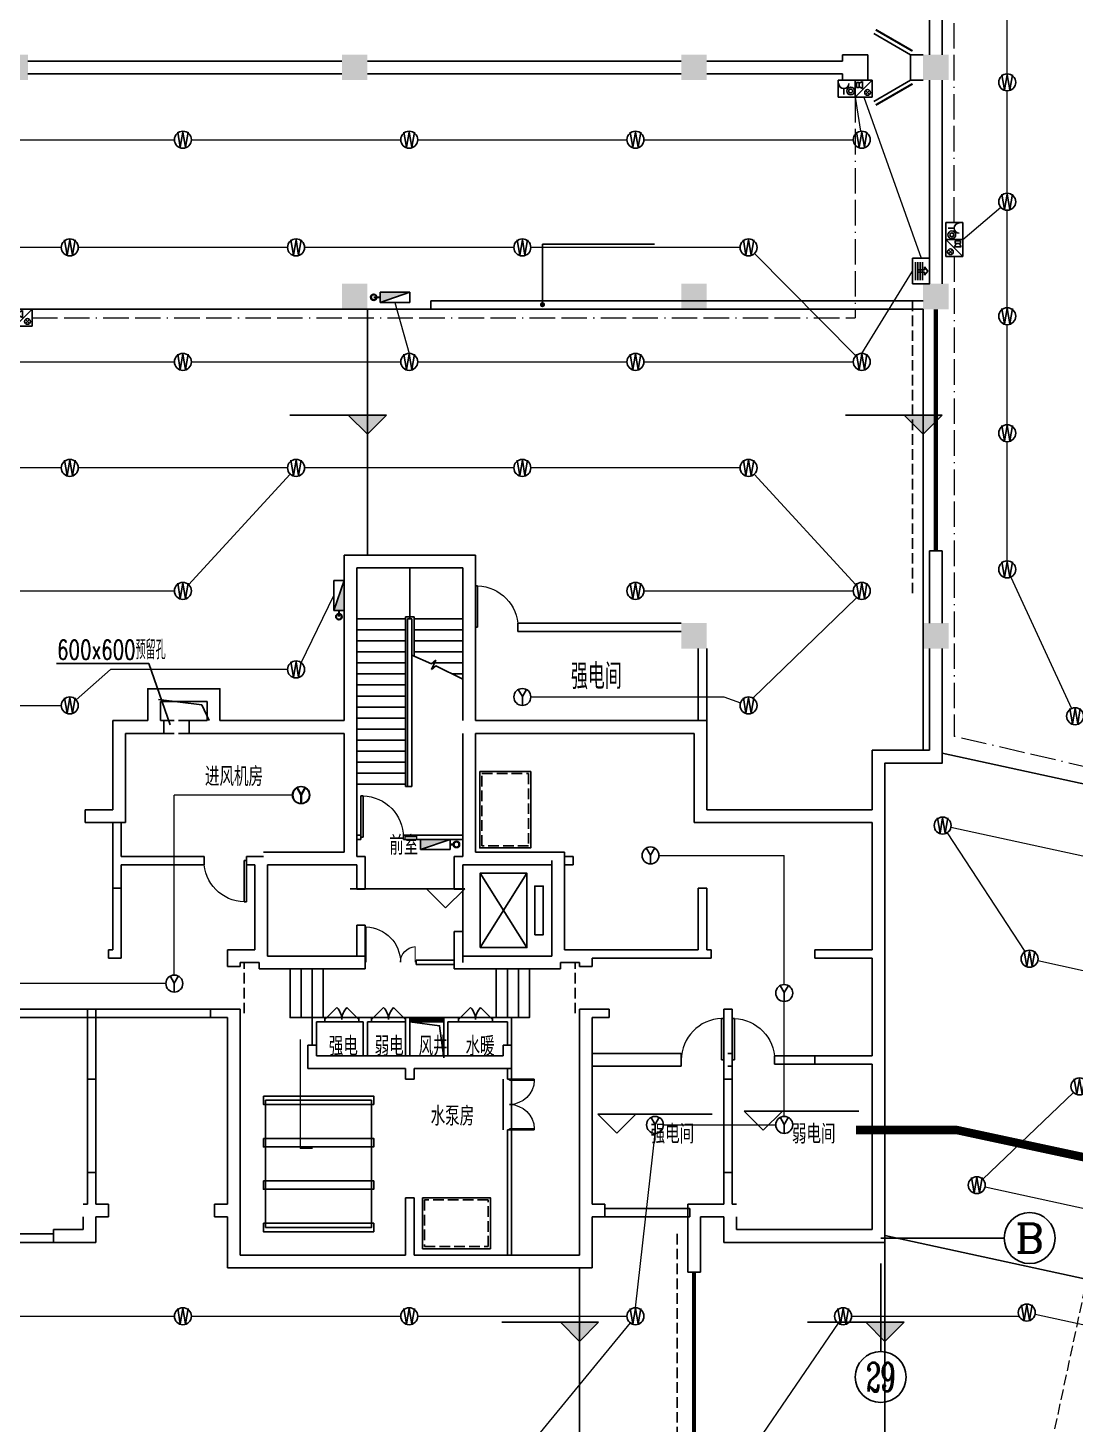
# Model space of a CAD drawing. Extents: x 791398 to 2325386, y -987887 to -518217.
# Drawn here: x 1476194 to 1500875, y -762334 to -729418 of the extents above; entities that cross this region are included whole.
import ezdxf
from ezdxf.enums import TextEntityAlignment as Align

# ---------------------------------------------------------------- set-up
doc = ezdxf.new("R2010")
doc.units = 0
doc.header["$LTSCALE"] = 1000
doc.header["$MEASUREMENT"] = 0
for name, pattern in [('ACAD_ISO11W100', [33.5, 12, -3, 12, -3, 0.5, -3]), ('BORDER', [1.75, 0.5, -0.25, 0.5, -0.25, 0, -0.25]), ('DASH', [0.35, 0.25, -0.1]), ('DASHEDX2', [1.5, 1, -0.5])]:
    doc.linetypes.add(name, pattern=pattern)
for name, color, linetype in [('AXIS', 3, 'Continuous'), ('AXIS_TEXT', 7, 'Continuous'), ('COLUMN', 9, 'Continuous'), ('DIM_ELEV', 3, 'Continuous'), ('DIM_LEAD', 3, 'Continuous'), ('JPS-J', 6, 'Continuous'), ('JPS-X', 1, 'BORDER'), ('JPS-XHS', 7, 'Continuous'), ('LVTRY', 6, 'Continuous'), ('PS房间字', 3, 'Continuous'), ('PUB_DIM', 3, 'Continuous'), ('RD-equip', 3, 'Continuous'), ('SPACE', 7, 'Continuous'), ('STAIR', 9, 'Continuous'), ('STAIRS', 9, 'Continuous'), ('TEXT', 7, 'Continuous'), ('WALL', 8, 'Continuous'), ('WINDOW', 8, 'Continuous'), ('ZS封堵', 40, 'Continuous')]:
    doc.layers.add(name, color=color, linetype=linetype)
doc.layers.add('RD-line', color=2, linetype='Continuous', lineweight=0)
doc.styles.add('_TCH_AXIS', font='COMPLEX', dxfattribs={"bigfont": 'GBCBIG'})
doc.styles.add('_TCH_SPACE', font='SIMPLEX', dxfattribs={"bigfont": 'GBCBIG'})
doc.styles.add('_TEL_DIM', font='SIMPLEX', dxfattribs={"width": 0.8, "height": 3.5, "bigfont": 'HZTXT'})
doc.styles.add('COMPLEX', font='COMPLEX')
doc.styles.add('FS1', font='txt4', dxfattribs={"width": 0.8, "bigfont": 'fstxt'})
doc.styles.add('FS2', font='tjromans.shx', dxfattribs={"width": 0.8, "bigfont": 'tjhztxt.shx'})
doc.styles.get("Standard").update_dxf_attribs({"font": 'gbenor.shx', "bigfont": 'gbcbig.shx'})
doc.styles.add('TEXT', font='tjromans.shx', dxfattribs={"width": 0.8, "height": 400, "bigfont": 'tjhztxt.shx'})
doc.linetypes.add('BRA', pattern='A,2.8,-0.1,["B",_TEL_DIM,S=0.07,R=0,X=0,Y=-0.12],-0.25', length=3.15)

# ---------------------------------------------------------------- blocks, each defined once
blk = doc.blocks.new('DXHS')
at = {"layer": 'JPS-XHS'}
blk.add_hatch(color=256, dxfattribs=at).paths.add_polyline_path([(-350, 240), (-350, 0), (350, 0)])
at = {"layer": 'JPS-XHS', "linetype": 'Continuous'}
for p, q in [((-350, 240), (-350, 0)), ((-350, 240), (350, 240)), ((-350, 0), (350, 0)), ((350, 240), (350, 0))]:
    blk.add_line(p, q, dxfattribs=at)
at = {"layer": 'JPS-XHS'}
blk.add_line((-350, 240), (350, 0), dxfattribs=at)
blk = doc.blocks.new('FF')
at = {"linetype": 'Continuous'}
for radius in [75, 60]:
    blk.add_circle((0, 0), radius, dxfattribs=at)
blk = doc.blocks.new('xxhhsss')
at = {"layer": 'JPS-X', "const_width": 50}
for points in [[(19335, -37436), (19185, -37436)], [(18365, -44816), (18365, -44966)]]:
    blk.add_lwpolyline(points, dxfattribs=at)
at = {"layer": 'JPS-X'}
for p, rotation in [((19185, -37436), 180), ((18365, -44966), 90)]:
    blk.add_blockref('FF', p, dxfattribs=dict(at, rotation=rotation))
at = {"layer": 'JPS-XHS', "xscale": -1, "rotation": 180}
blk.add_blockref('DXHS', (19685, -37316), dxfattribs=at)
at = {"layer": 'JPS-XHS', "rotation": 90}
blk.add_blockref('DXHS', (18485, -44466), dxfattribs=at)
blk = doc.blocks.new('_FZH')
blk.add_solid([(-0.5, -0.5), (0.5, -0.5), (-0.5, 0.5), (0.5, 0.5)])
blk = doc.blocks.new('_AXISO')
blk.add_circle((0, 0), 0.5)
at = {"layer": 'AXIS_TEXT', "style": 'COMPLEX', "width": 1.041667}
blk.add_attdef('A', text='', height=0.56, dxfattribs=at).set_placement((-0.25, -0.28), (0.25, -0.28), align=Align.FIT)
blk = doc.blocks.new('$DorLib2D$00000191')
at = {"color": 0}
blk.add_line((-0.5, 0.15), (0.366, 0.65), dxfattribs=at)
at = {"color": 0, "const_width": 0.05}
blk.add_lwpolyline([(-0.55, 0.237), (0.316, 0.737)], dxfattribs=at)
blk = doc.blocks.new('$DorLib2D$00000116')
at = {"color": 0}
for p, q in [((-0.5, 0), (-0.146, 0.354)), ((0.5, 0), (0.146, 0.354))]:
    blk.add_line(p, q, dxfattribs=at)
for centre, start, end in [((-0.5, 0), 0, 45), ((0.5, 0), 135, 180)]:
    blk.add_arc(centre, 0.5, start, end, dxfattribs=at)
blk = doc.blocks.new('$WINLIB2D$00000001')
for p, q in [((-0.5, 0.5), (0.5, 0.5)), ((-0.5, 0.5), (-0.5, -0.5)), ((0.5, -0.5), (0.5, 0.5)), ((0.5, 0.167), (-0.5, 0.167)), ((0.5, -0.167), (-0.5, -0.167)), ((-0.5, -0.5), (0.5, -0.5))]:
    blk.add_line(p, q)
blk = doc.blocks.new('$DorLib2D$00000025')
at = {"const_width": 0.02}
for points in [[(0.481, -0.001), (0.481, 0.691)], [(-0.481, 0.001), (-0.481, 0.308)]]:
    blk.add_lwpolyline(points, dxfattribs=at)
at = {"lineweight": 13}
for centre, radius, start, end in [((0.505, -0.002), 0.699, 91.9397, 179.7238), ((-0.501, 0.003), 0.307, 359.7899, 85.7508)]:
    blk.add_arc(centre, radius, start, end, dxfattribs=at)
blk = doc.blocks.new('$DorLib2D$00000001')
for p, q in [((0.45, 0.975), (0.5, 0.975)), ((0.45, 0), (0.45, 0.975)), ((0.5, 0), (0.5, 0.975)), ((0.5, 0), (0.45, 0))]:
    blk.add_line(p, q)
at = {"lineweight": 13}
blk.add_arc((0.475, 0), 0.975, 91.4693, 180, dxfattribs=at)
blk = doc.blocks.new('$DorLib2D$00000002')
for p, q in [((-0.5, 0), (-0.5, 0.4875)), ((-0.475, 0.4875), (-0.5, 0.4875)), ((-0.475, 0), (-0.475, 0.4875)), ((0.475, 0), (0.475, 0.4875)), ((0.475, 0.4875), (0.5, 0.4875)), ((0.5, 0), (0.5, 0.4875)), ((-0.5, 0), (-0.475, 0)), ((0.5, 0), (0.475, 0))]:
    blk.add_line(p, q)
at = {"lineweight": 13}
for centre, start, end in [((-0.4875, 0), 0, 88.53072), ((0.4875, 0), 91.46928, 180)]:
    blk.add_arc(centre, 0.4875, start, end, dxfattribs=at)
blk = doc.blocks.new('yy')
at = {"layer": 'RD-equip'}
blk.add_circle((0, 0), 200, dxfattribs=at)
at = {"layer": 'RD-equip', "color": 4, "style": 'FS1', "width": 0.8}
blk.add_attdef('Y', text='', height=360, dxfattribs=at).set_placement((0, 0), align=Align.MIDDLE)
blk = doc.blocks.new('FHJL')
at = {"layer": 'RD-equip', "color": 4}
for p, q in [((-212, 331), (210, 331)), ((-212, 274), (210, 274)), ((-212, 221), (210, 221)), ((-212, 168), (210, 168)), ((-97, 120), (-31, 120)), ((0, 43), (-97, 120)), ((-31, 120), (-31, 293)), ((0, 43), (97, 120)), ((31, 120), (31, 293)), ((97, 120), (31, 120))]:
    blk.add_line(p, q, dxfattribs=at)
at = {"layer": 'RD-equip'}
blk.add_lwpolyline([(300, 400), (300, 0), (-300, 0), (-300, 400)], close=True, dxfattribs=at)
blk = doc.blocks.new('YYYY')
at = {"layer": 'RD-equip'}
blk.add_blockref('yy', (0, 0), dxfattribs=at).add_auto_attribs({'Y': 'Y'})
blk = doc.blocks.new('sadadfadsada')
for p, q in [((-400, 400), (-400, 0)), ((0, 400), (-400, 400)), ((400, 400), (0, 400)), ((400, 400), (0, 0)), ((0, 400), (0, 0)), ((0, 0), (0, 400)), ((33, 346, 0), (33, 226, 0)), ((92, 346, 0), (33, 346, 0)), ((92, 326, 0), (172, 366, 0)), ((92, 226, 0), (92, 346, 0)), ((172, 366, 0), (172, 206, 0)), ((400, 0), (400, 400)), ((-400, 0), (0, 0)), ((-268, 200), (-268, 60)), ((0, 0), (400, 0)), ((33, 226, 0), (92, 226, 0)), ((172, 206, 0), (92, 246, 0)), ((242, 159), (338, 64)), ((242, 64), (338, 159))]:
    blk.add_line(p, q)
for centre, radius in [((-109, 144), 90.3), ((-109, 144), 45.2), ((290, 111), 67.6)]:
    blk.add_circle(centre, radius)
blk.add_arc((-268, 320), 120, 180, 0)
at = {"flags": 9}
for p in [(-200, 400), (200, 400)]:
    blk.add_attdef('A', p, '', height=0.008, dxfattribs=at)

msp = doc.modelspace()

# ---------------------------------------------------------------- hatches: boundary and pattern name
at = {"layer": 'DIM_ELEV'}
for points in [[(1484194, -738999), (1484644, -738549), (1483744, -738549)], [(1497294, -738999), (1497744, -738549), (1496844, -738549)], [(1489194, -760383), (1489644, -759933), (1488744, -759933)], [(1496394, -760383), (1496844, -759933), (1495944, -759933)]]:
    msp.add_hatch(color=256, dxfattribs=at).paths.add_polyline_path(points)

# ---------------------------------------------------------------- linework, layer by layer
at = {"layer": 'AXIS'}
for p, q in [((1496294, -757949), (1499204, -757949)), ((1497349, -757949), (1498477, -757949)), ((1496294, -758549), (1496294, -760625))]:
    msp.add_line(p, q, dxfattribs=at)
at = {"layer": 'DIM_ELEV'}
for p, q in [((1484644, -738549), (1482365, -738549)), ((1484194, -738999), (1483744, -738549)), ((1484194, -738999), (1484644, -738549)), ((1497744, -738549), (1495465, -738549)), ((1497294, -738999), (1496844, -738549)), ((1497294, -738999), (1497744, -738549)), ((1486489, -749711), (1483789, -749711)), ((1486039, -750161), (1485589, -749711)), ((1486039, -750161), (1486489, -749711)), ((1490074, -755475), (1489624, -755025)), ((1489624, -755025), (1492324, -755025)), ((1490074, -755475), (1490524, -755025)), ((1493526, -755404), (1493076, -754954)), ((1493076, -754954), (1495776, -754954)), ((1493526, -755404), (1493976, -754954)), ((1489644, -759933), (1487365, -759933)), ((1489194, -760383), (1488744, -759933)), ((1489194, -760383), (1489644, -759933)), ((1496844, -759933), (1494565, -759933)), ((1496394, -760383), (1495944, -759933)), ((1496394, -760383), (1496844, -759933))]:
    msp.add_line(p, q, dxfattribs=at)
at = {"layer": 'DIM_LEAD'}
for p, q in [((1488321, -735942), (1488321, -734520)), ((1488321, -734520), (1490960, -734520))]:
    msp.add_line(p, q, dxfattribs=at)
at = {"layer": 'DIM_LEAD', "const_width": 60}
msp.add_lwpolyline([(1488321, -735972, 1), (1488321, -735912, 1)], format="xyb", close=True, dxfattribs=at)
at = {"layer": 'JPS-J'}
for points in [[(1481744, -754599), (1481744, -754799), (1484344, -754799), (1484344, -754599)], [(1484294, -754699), (1481794, -754699), (1481794, -757699), (1484294, -757699)], [(1481744, -755599), (1481744, -755799), (1484344, -755799), (1484344, -755599)], [(1481744, -756599), (1481744, -756799), (1484344, -756799), (1484344, -756599)], [(1481744, -757599), (1481744, -757799), (1484344, -757799), (1484344, -757599)]]:
    msp.add_lwpolyline(points, close=True, dxfattribs=at)
at = {"layer": 'JPS-X', "const_width": 50}
msp.add_lwpolyline([(1486219, -748669), (1486144, -748669)], dxfattribs=at)
at = {"layer": 'LVTRY'}
msp.add_lwpolyline([(1485994, -753699), (1485896, -752943), (1485194, -752849)], dxfattribs=at)
at = {"layer": 'PUB_DIM'}
msp.add_lwpolyline([(1479544, -745849), (1479042, -744405), (1476866, -744405)], dxfattribs=at)
at = {"layer": 'RD-line', "linetype": 'ACAD_ISO11W100', "ltscale": 0.05}
for p, q in [((1498026, -734005), (1498026, -724777)), ((1495694, -731049), (1495694, -736249)), ((1498026, -734805), (1498026, -746120)), ((1476294, -736249), (1495694, -736249)), ((1513459, -749723), (1498026, -746120))]:
    msp.add_line(p, q, dxfattribs=at)
at = {"layer": 'RD-line'}
for p, q in [((1499275, -730501), (1499275, -728183)), ((1495894, -731049), (1497244, -734849)), ((1499275, -733316), (1499275, -730901)), ((1474713, -732053), (1479647, -732053)), ((1480047, -732053), (1484980, -732053)), ((1485380, -732053), (1490313, -732053)), ((1490713, -732053), (1495647, -732053)), ((1499275, -736015), (1499275, -733716)), ((1476980, -734592), (1472047, -734592)), ((1482313, -734592), (1477380, -734592)), ((1487647, -734592), (1482713, -734592)), ((1492980, -734592), (1488047, -734592)), ((1493320, -734734), (1495706, -737150)), ((1495847, -737092), (1497044, -735149)), ((1499275, -738773), (1499275, -736415)), ((1474713, -737292), (1479647, -737292)), ((1480047, -737292), (1484980, -737292)), ((1485380, -737292), (1490313, -737292)), ((1490713, -737292), (1495647, -737292)), ((1499275, -741983), (1499275, -739173)), ((1476980, -739792), (1472047, -739792)), ((1482313, -739792), (1477380, -739792)), ((1479982, -742545), (1482378, -739939)), ((1487647, -739792), (1482713, -739792)), ((1492980, -739792), (1488047, -739792)), ((1493315, -739939), (1495711, -742545)), ((1499359, -742365), (1500792, -745465)), ((1474713, -742692), (1479647, -742692)), ((1482637, -744386), (1483404, -742799)), ((1490713, -742692), (1495647, -742692)), ((1493277, -745217), (1495723, -742853)), ((1478136, -744543), (1477329, -745259)), ((1482313, -744543), (1478136, -744543)), ((1488047, -745192), (1492598, -745192)), ((1492598, -745192), (1492991, -745327)), ((1472047, -745392), (1476980, -745392)), ((1497863, -748392), (1499693, -751195)), ((1501952, -749136), (1497949, -748267)), ((1499998, -751406), (1504003, -752289)), ((1498703, -756562), (1500835, -754513)), ((1491174, -755279), (1493821, -755279)), ((1490513, -759592), (1490974, -755479)), ((1498754, -756743), (1502758, -757611)), ((1474713, -759792), (1479647, -759792)), ((1480047, -759792), (1484980, -759792)), ((1485380, -759792), (1490313, -759792)), ((1490386, -759947), (1487973, -762887)), ((1495295, -759957), (1493293, -762877)), ((1495608, -759792), (1499556, -759792)), ((1504463, -760732), (1499932, -759749))]:
    msp.add_line(p, q, dxfattribs=at)
at = {"layer": 'RD-line', "linetype": 'BRA'}
for p, q in [((1495694, -731049), (1495816, -731855)), ((1498226, -734405), (1499122, -733645)), ((1484844, -735889), (1485180, -737092))]:
    msp.add_line(p, q, dxfattribs=at)
at = {"layer": 'RD-line', "ltscale": 2}
for p, q in [((1479644, -751749), (1479644, -747506)), ((1482427, -747506), (1479644, -747506)), ((1491068, -748928), (1494022, -748928)), ((1494022, -751971), (1494022, -748928)), ((1479444, -751945), (1475318, -751945)), ((1494022, -755079), (1494022, -752371)), ((1482611, -753269), (1482611, -755834)), ((1482905, -755834), (1482611, -755834))]:
    msp.add_line(p, q, dxfattribs=at)
at = {"layer": 'RD-line', "linetype": 'DASH'}
msp.add_line((1499594, -766211), (1501742, -756185), dxfattribs=at)
at = {"layer": 'RD-line', "linetype": 'DASHEDX2', "const_width": 200}
msp.add_lwpolyline([(1495709, -755399), (1498078, -755399), (1522423, -760618)], dxfattribs=at)
at = {"layer": 'STAIR'}
for p, q in [((1485194, -743349), (1485194, -742149)), ((1485094, -743349), (1483944, -743349)), ((1485094, -743299), (1485294, -743299)), ((1485094, -743299), (1485094, -747299)), ((1485144, -743349), (1485144, -747299)), ((1485144, -743349), (1485244, -743349)), ((1485244, -743349), (1485244, -744204)), ((1485294, -743299), (1485294, -744227)), ((1485294, -743349), (1486444, -743349)), ((1485094, -743609), (1483944, -743609)), ((1485094, -743869), (1483944, -743869)), ((1485294, -743609), (1486444, -743609)), ((1485294, -743869), (1486444, -743869)), ((1485094, -744129), (1483944, -744129)), ((1485704, -744407), (1485244, -744204)), ((1485294, -744129), (1486444, -744129)), ((1485094, -744389), (1483944, -744389)), ((1485811, -744326), (1485704, -744407)), ((1485705, -744541), (1485811, -744326)), ((1485812, -744460), (1485705, -744541)), ((1485780, -744389), (1486444, -744389)), ((1486444, -744775), (1485812, -744460)), ((1485094, -744649), (1483944, -744649)), ((1486190, -744649), (1486444, -744649)), ((1485094, -744909), (1483944, -744909)), ((1485094, -745169), (1483944, -745169)), ((1485094, -745429), (1483944, -745429)), ((1485094, -745689), (1483944, -745689)), ((1485094, -745949), (1483944, -745949)), ((1485094, -746209), (1483944, -746209)), ((1485094, -746469), (1483944, -746469)), ((1485094, -746729), (1483944, -746729)), ((1485094, -746989), (1483944, -746989)), ((1485094, -747249), (1483944, -747249)), ((1485144, -747299), (1485094, -747299)), ((1487953, -751099), (1486853, -749349)), ((1487953, -749349), (1486853, -751099)), ((1486444, -749724), (1486444, -750724)), ((1483154, -752749), (1483154, -751599)), ((1487234, -752749), (1487234, -751599)), ((1483994, -752749), (1483194, -752749)), ((1484294, -752749), (1485094, -752749)), ((1487144, -752749), (1486344, -752749)), ((1483194, -752849), (1483994, -752849)), ((1484294, -752849), (1485094, -752849)), ((1486344, -752849), (1487144, -752849)), ((1487394, -755399), (1487394, -754199)), ((1487594, -754199), (1487594, -755399))]:
    msp.add_line(p, q, dxfattribs=at)
for points in [[(1479269, -745249), (1480290, -745380), (1480469, -745749)], [(1482634, -752749), (1482374, -752749), (1482374, -751599)], [(1482894, -752749), (1482634, -752749), (1482634, -751599)], [(1483154, -752749), (1482894, -752749), (1482894, -751599)], [(1487234, -752749), (1487494, -752749), (1487494, -751599)], [(1487494, -752749), (1487754, -752749), (1487754, -751599)], [(1487754, -752749), (1488014, -752749), (1488014, -751599)]]:
    msp.add_lwpolyline(points, dxfattribs=at)
at = {"layer": 'STAIR', "linetype": 'DASH'}
for points in [[(1479394, -745749), (1479994, -745749), (1479994, -746049), (1479394, -746049)], [(1486894, -746999), (1487994, -746999), (1487994, -748699), (1486894, -748699)], [(1485544, -757049), (1485544, -758149), (1487044, -758149), (1487044, -757049)]]:
    msp.add_lwpolyline(points, close=True, dxfattribs=at)
at = {"layer": 'STAIR'}
for points in [[(1486844, -746949), (1488044, -746949), (1488044, -748749), (1486844, -748749)], [(1486853, -751099), (1486853, -749349), (1487953, -749349), (1487953, -751099)], [(1488140, -750799), (1488140, -749649), (1488340, -749649), (1488340, -750799)], [(1485494, -756999), (1485494, -758199), (1487094, -758199), (1487094, -756999)]]:
    msp.add_lwpolyline(points, close=True, dxfattribs=at)
at = {"layer": 'STAIRS'}
for p, q in [((1485694, -736049), (1485694, -735849)), ((1485694, -735849), (1497294, -735849)), ((1452094, -736049), (1497294, -736049)), ((1484194, -736049), (1484194, -741849)), ((1497294, -736049), (1497294, -746449))]:
    msp.add_line(p, q, dxfattribs=at)
at = {"layer": 'STAIRS', "linetype": 'ByBlock'}
for p, q in [((1496394, -758049), (1496394, -764649)), ((1489194, -758649), (1489194, -764449))]:
    msp.add_line(p, q, dxfattribs=at)
at = {"layer": 'STAIRS'}
msp.add_lwpolyline([(1505696, -748242), (1497744, -746516), (1497744, -746749), (1496394, -746749), (1496394, -757888), (1636280, -788257), (1636407, -787671), (1636407, -787671), (1638571, -777703), (1638571, -777703), (1638698, -777117)], close=True, dxfattribs=at)
at = {"layer": 'WALL'}
for p, q in [((1497444, -725249), (1497444, -730049)), ((1497744, -725249), (1497744, -730049)), ((1495394, -730199), (1495394, -730049)), ((1495394, -730049), (1495994, -730049)), ((1495994, -730049), (1495994, -730649)), ((1496994, -730049), (1497294, -730049)), ((1496994, -730049), (1496994, -730649)), ((1476194, -730199), (1483594, -730199)), ((1484194, -730199), (1491594, -730199)), ((1495394, -730199), (1492194, -730199)), ((1476194, -730499), (1483594, -730499)), ((1484194, -730499), (1491594, -730499)), ((1495394, -730499), (1492194, -730499)), ((1495394, -730499), (1495394, -730649)), ((1495394, -730649), (1495994, -730649)), ((1496994, -730649), (1497294, -730649)), ((1497444, -730649), (1497444, -735449)), ((1497744, -730649), (1497744, -735449)), ((1483644, -745749), (1483644, -741849)), ((1483644, -741849), (1486744, -741849)), ((1486744, -743549), (1486744, -741849)), ((1497444, -743449), (1497444, -741749)), ((1497444, -741749), (1497744, -741749)), ((1497744, -743449), (1497744, -741749)), ((1483944, -745849), (1483944, -742149)), ((1483944, -742149), (1486444, -742149)), ((1486444, -743549), (1486444, -742149)), ((1485144, -747299), (1485144, -743349)), ((1485144, -743349), (1485244, -743349)), ((1485144, -747299), (1485144, -743349)), ((1485144, -743349), (1485244, -743349)), ((1485244, -747299), (1485244, -743349)), ((1485244, -747299), (1485244, -743349)), ((1486444, -745749), (1486444, -743549)), ((1486744, -743649), (1486744, -743449)), ((1486744, -745749), (1486744, -743549)), ((1491594, -743449), (1487744, -743449)), ((1487744, -743449), (1487744, -743649)), ((1487744, -743649), (1491594, -743649)), ((1491994, -744049), (1491994, -745749)), ((1492194, -744049), (1492194, -745749)), ((1497444, -744049), (1497444, -746449)), ((1497744, -744049), (1497744, -746749)), ((1479019, -745749), (1479019, -744999)), ((1479019, -744999), (1480719, -744999)), ((1480719, -744999), (1480719, -745749)), ((1479319, -745749), (1479319, -745299)), ((1479319, -745299), (1480419, -745299)), ((1480419, -745299), (1480419, -745749)), ((1478194, -747849), (1478194, -745749)), ((1478194, -745749), (1478194, -745749)), ((1478194, -745749), (1478194, -745749)), ((1478194, -745749), (1479019, -745749)), ((1478494, -745749), (1478494, -745749)), ((1479319, -745749), (1479394, -745749)), ((1479394, -745749), (1479394, -746049)), ((1479994, -745749), (1480419, -745749)), ((1479994, -745749), (1479994, -746049)), ((1480719, -745749), (1483644, -745749)), ((1483944, -748499), (1483944, -745849)), ((1486444, -745749), (1486444, -745749)), ((1486744, -745749), (1492194, -745749)), ((1492194, -745749), (1491994, -745749)), ((1492194, -745749), (1492194, -747849)), ((1478194, -746049), (1478194, -746049)), ((1478494, -748149), (1478494, -746049)), ((1478494, -746049), (1479019, -746049)), ((1479019, -746049), (1479394, -746049)), ((1479994, -746049), (1480719, -746049)), ((1480719, -746049), (1483644, -746049)), ((1483644, -748499), (1483644, -746049)), ((1486444, -746049), (1486444, -746049)), ((1486444, -748499), (1486444, -746049)), ((1486744, -746049), (1491894, -746049)), ((1486744, -748499), (1486744, -746049)), ((1491894, -746049), (1491894, -748149)), ((1497444, -746449), (1496094, -746449)), ((1496094, -747849), (1496094, -746449)), ((1497744, -746749), (1496394, -746749)), ((1496394, -747949), (1496394, -746749)), ((1485144, -747299), (1485244, -747299)), ((1485144, -747299), (1485244, -747299)), ((1477544, -747849), (1478194, -747849)), ((1477544, -747849), (1477544, -748149)), ((1477544, -748149), (1478494, -748149)), ((1478194, -748149), (1478194, -749049)), ((1478194, -748149), (1478194, -748149)), ((1478394, -748149), (1478394, -748949)), ((1478494, -747849), (1478494, -747849)), ((1478494, -748149), (1478494, -748149)), ((1478494, -748149), (1478494, -748149)), ((1491894, -748149), (1496094, -748149)), ((1492194, -747849), (1496094, -747849)), ((1496094, -751149), (1496094, -748149)), ((1496394, -751249), (1496394, -747949)), ((1483644, -748849), (1483644, -748499)), ((1484044, -748449), (1483944, -748449)), ((1483944, -748949), (1483944, -748499)), ((1484044, -748549), (1484044, -748449)), ((1486444, -748449), (1485044, -748449)), ((1485044, -748449), (1485044, -748549)), ((1486444, -748949), (1486444, -748499)), ((1486744, -748849), (1486744, -748499)), ((1483944, -748549), (1484044, -748549)), ((1485044, -748549), (1486444, -748549)), ((1478194, -749049), (1478194, -749699)), ((1480344, -748949), (1478394, -748949)), ((1478394, -749149), (1478394, -749699)), ((1478394, -749149), (1480344, -749149)), ((1480344, -749149), (1480344, -748949)), ((1481344, -748949), (1481744, -748949)), ((1481344, -748949), (1481344, -749149)), ((1481344, -749149), (1481344, -748949)), ((1481344, -749149), (1481544, -749149)), ((1481544, -749149), (1481544, -751149)), ((1481744, -748849), (1483644, -748849)), ((1481844, -749149), (1483844, -749149)), ((1481844, -749149), (1481844, -751249)), ((1483844, -749149), (1483944, -749149)), ((1483944, -748949), (1484144, -748949)), ((1483944, -749149), (1483944, -749724)), ((1484144, -748949), (1484144, -749724)), ((1486244, -749724), (1486244, -748949)), ((1486244, -748949), (1486444, -748949)), ((1486444, -749724), (1486444, -749149)), ((1486444, -749149), (1486544, -749149)), ((1486544, -749149), (1488544, -749149)), ((1486744, -748849), (1488844, -748849)), ((1488544, -749149), (1488544, -749049)), ((1488544, -749049), (1488544, -751249)), ((1488844, -748849), (1488844, -749049)), ((1488844, -748949), (1489044, -748949)), ((1488844, -749049), (1488844, -751149)), ((1488844, -749149), (1489044, -749149)), ((1489044, -748949), (1489044, -749149)), ((1478194, -749699), (1478194, -751149)), ((1478394, -749699), (1478194, -749699)), ((1478394, -749699), (1478394, -751349)), ((1484144, -749724), (1483944, -749724)), ((1486244, -749724), (1486444, -749724)), ((1491994, -749699), (1491994, -751149)), ((1492194, -749699), (1491994, -749699)), ((1492194, -749699), (1492194, -751149)), ((1483944, -750574), (1483944, -751299)), ((1484144, -750574), (1483944, -750574)), ((1484144, -750574), (1484144, -751299)), ((1486244, -751449), (1486244, -750724)), ((1486244, -750724), (1486444, -750724)), ((1486444, -751449), (1486444, -750724)), ((1478094, -751149), (1478194, -751149)), ((1478094, -751149), (1478094, -751349)), ((1478094, -751349), (1478394, -751349)), ((1480894, -751149), (1480894, -751549)), ((1480894, -751149), (1481544, -751149)), ((1481194, -751549), (1481194, -751449)), ((1481194, -751449), (1481644, -751449)), ((1481644, -751449), (1481644, -751599)), ((1481844, -751249), (1481844, -751299)), ((1481844, -751299), (1484144, -751299)), ((1484144, -751299), (1483944, -751299)), ((1484144, -751299), (1484144, -751599)), ((1484144, -751399), (1484144, -751499)), ((1486244, -751399), (1485344, -751399)), ((1485344, -751399), (1485344, -751499)), ((1486244, -751599), (1486244, -751449)), ((1486444, -751299), (1486444, -751449)), ((1488544, -751299), (1486444, -751299)), ((1488544, -751249), (1488544, -751299)), ((1488744, -751449), (1489194, -751449)), ((1488744, -751449), (1488744, -751599)), ((1488844, -751149), (1489394, -751149)), ((1489194, -751449), (1489194, -751549)), ((1489394, -751149), (1491994, -751149)), ((1489494, -751349), (1492094, -751349)), ((1489494, -751549), (1489494, -751349)), ((1492094, -751349), (1492294, -751349)), ((1492194, -751149), (1492294, -751149)), ((1492294, -751149), (1492294, -751349)), ((1494744, -751149), (1496094, -751149)), ((1494744, -751149), (1494744, -751349)), ((1494744, -751349), (1496094, -751349)), ((1496094, -753649), (1496094, -751349)), ((1496394, -753749), (1496394, -751249)), ((1480894, -751549), (1481194, -751549)), ((1481644, -751599), (1484144, -751599)), ((1485344, -751499), (1486244, -751499)), ((1488744, -751599), (1486244, -751599)), ((1489194, -751549), (1489494, -751549)), ((1473994, -752749), (1480494, -752749)), ((1474194, -752549), (1480494, -752549)), ((1477594, -754199), (1477594, -752549)), ((1477594, -752549), (1477794, -752549)), ((1477794, -754199), (1477794, -752549)), ((1480494, -752549), (1480894, -752549)), ((1480494, -752549), (1480494, -752749)), ((1480494, -752749), (1480894, -752749)), ((1481194, -752549), (1480894, -752549)), ((1480894, -752749), (1480894, -757149)), ((1481194, -752649), (1481194, -752549)), ((1481194, -752649), (1481194, -757349)), ((1482894, -752749), (1482894, -753399)), ((1483194, -752749), (1482894, -752749)), ((1483194, -752849), (1483194, -752749)), ((1484094, -752749), (1483994, -752749)), ((1483994, -752749), (1483994, -752849)), ((1484294, -752749), (1484094, -752749)), ((1484294, -752849), (1484294, -752749)), ((1485094, -752749), (1485094, -752849)), ((1485194, -752749), (1485094, -752749)), ((1485194, -752849), (1485194, -752749)), ((1485994, -752749), (1485994, -752849)), ((1486344, -752749), (1485994, -752749)), ((1486344, -752849), (1486344, -752749)), ((1487594, -752749), (1487144, -752749)), ((1487144, -752749), (1487144, -752849)), ((1487594, -752749), (1487594, -753399)), ((1489494, -752549), (1489194, -752549)), ((1489194, -752549), (1489194, -752649)), ((1489194, -757349), (1489194, -752649)), ((1489494, -752549), (1489894, -752549)), ((1489494, -757149), (1489494, -752749)), ((1489494, -752749), (1489894, -752749)), ((1489894, -752549), (1489894, -752749)), ((1492594, -753749), (1492594, -752549)), ((1492594, -752549), (1492794, -752549)), ((1492794, -753749), (1492794, -752549)), ((1482994, -752849), (1482994, -753399)), ((1482994, -752849), (1483194, -752849)), ((1483994, -752849), (1484094, -752849)), ((1484094, -752849), (1484094, -753649)), ((1484194, -752849), (1484294, -752849)), ((1484194, -752849), (1484194, -753649)), ((1485094, -752849), (1485094, -753649)), ((1485194, -752849), (1485194, -753649)), ((1485994, -752849), (1485994, -753649)), ((1486094, -752849), (1486094, -753649)), ((1486094, -752849), (1486344, -752849)), ((1487144, -752849), (1487494, -752849)), ((1487494, -752849), (1487494, -753399)), ((1482794, -753399), (1482794, -753949)), ((1482994, -753399), (1482794, -753399)), ((1482994, -753399), (1482894, -753399)), ((1482994, -753399), (1482994, -753649)), ((1487394, -753649), (1487394, -753399)), ((1487394, -753399), (1487594, -753399)), ((1487594, -753399), (1487494, -753399)), ((1487594, -753949), (1487594, -753399)), ((1482994, -753649), (1484094, -753649)), ((1484094, -753649), (1485094, -753649)), ((1485094, -753649), (1485294, -753649)), ((1485294, -753649), (1485994, -753649)), ((1485994, -753649), (1487394, -753649)), ((1491594, -753599), (1489494, -753599)), ((1489494, -753599), (1489494, -753899)), ((1491594, -753899), (1491594, -753599)), ((1492594, -753899), (1492594, -753599)), ((1492594, -754199), (1492594, -753749)), ((1492794, -753599), (1492694, -753599)), ((1492794, -753849), (1492794, -753649)), ((1492794, -754199), (1492794, -753749)), ((1494744, -753649), (1493794, -753649)), ((1493794, -753649), (1493794, -753849)), ((1494744, -753649), (1496094, -753649)), ((1494744, -753649), (1494744, -753849)), ((1496394, -758049), (1496394, -753749)), ((1482794, -753949), (1484094, -753949)), ((1484094, -753949), (1485094, -753949)), ((1485094, -753949), (1485094, -753949)), ((1485094, -754199), (1485094, -753949)), ((1485294, -754199), (1485294, -753949)), ((1485294, -753949), (1485994, -753949)), ((1485994, -753949), (1487594, -753949)), ((1487494, -753949), (1487494, -754199)), ((1487594, -753949), (1487494, -753949)), ((1487594, -754199), (1487594, -753949)), ((1489494, -753899), (1491594, -753899)), ((1492794, -753899), (1492694, -753899)), ((1493794, -753849), (1494744, -753849)), ((1494744, -753849), (1496094, -753849)), ((1496094, -757749), (1496094, -753849)), ((1477594, -754199), (1477594, -756399)), ((1477594, -754199), (1477794, -754199)), ((1477794, -754199), (1477794, -756399)), ((1485094, -754199), (1485294, -754199)), ((1487494, -754199), (1487594, -754199)), ((1492594, -754199), (1492594, -756399)), ((1492794, -754199), (1492594, -754199)), ((1492594, -754199), (1492794, -754199)), ((1492794, -754199), (1492794, -756399)), ((1487594, -755399), (1487494, -755399)), ((1487494, -755399), (1487494, -758349)), ((1487594, -758349), (1487594, -755399)), ((1477594, -757149), (1477594, -756399)), ((1477594, -756399), (1477794, -756399)), ((1477794, -757149), (1477794, -756399)), ((1492594, -757149), (1492594, -756399)), ((1492594, -756399), (1492794, -756399)), ((1492794, -757149), (1492794, -756399)), ((1485094, -758349), (1485094, -756999)), ((1485094, -756999), (1485294, -756999)), ((1485294, -758349), (1485294, -756999)), ((1477594, -757149), (1477494, -757149)), ((1478094, -757149), (1477794, -757149)), ((1478094, -757449), (1478094, -757149)), ((1480594, -757149), (1480894, -757149)), ((1480594, -757149), (1480594, -757449)), ((1481194, -757349), (1481194, -758349)), ((1489194, -758349), (1489194, -757349)), ((1489494, -757149), (1489794, -757149)), ((1489794, -757149), (1489794, -757449)), ((1489794, -757249), (1491794, -757249)), ((1491744, -758749), (1491744, -757149)), ((1491744, -757149), (1492594, -757149)), ((1491794, -757249), (1491794, -757449)), ((1492794, -757149), (1492894, -757149)), ((1477494, -757449), (1477494, -757449)), ((1477494, -757449), (1477494, -757749)), ((1478094, -757449), (1477794, -757449)), ((1477794, -757449), (1477794, -758049)), ((1480594, -757449), (1480894, -757449)), ((1480894, -757449), (1480894, -758649)), ((1489494, -758649), (1489494, -757449)), ((1489494, -757449), (1489794, -757449)), ((1489794, -757449), (1491794, -757449)), ((1492044, -758749), (1492044, -757449)), ((1492044, -757449), (1492594, -757449)), ((1492594, -757449), (1492594, -758049)), ((1492894, -757449), (1492894, -757449)), ((1492894, -757449), (1492894, -757749)), ((1474994, -757849), (1476794, -757849)), ((1477494, -757749), (1476794, -757749)), ((1476794, -758049), (1476794, -757749)), ((1492894, -757749), (1496094, -757749)), ((1474994, -758049), (1476794, -758049)), ((1477794, -758049), (1476794, -758049)), ((1481194, -758349), (1485094, -758349)), ((1485294, -758349), (1489194, -758349)), ((1487494, -758349), (1487594, -758349)), ((1492594, -758049), (1496394, -758049)), ((1480894, -758649), (1485194, -758649)), ((1485194, -758649), (1489494, -758649)), ((1491744, -758749), (1492044, -758749))]:
    msp.add_line(p, q, dxfattribs=at)
msp.add_lwpolyline([(1480719, -745749), (1480719, -744999), (1479019, -744999), (1479019, -745749)], dxfattribs=at)
at = {"layer": 'WINDOW', "linetype": 'DASH'}
for p, q in [((1481194, -751549), (1480894, -751549)), ((1489494, -751549), (1489194, -751549)), ((1480894, -752549), (1481194, -752549)), ((1489194, -752549), (1489494, -752549))]:
    msp.add_line(p, q, dxfattribs=at)
at = {"layer": 'WINDOW', "linetype": 'DASH', "ltscale": 2, "const_width": 100}
for points in [[(1497594, -736049), (1497594, -741749)], [(1491894, -758749), (1491894, -764449)]]:
    msp.add_lwpolyline(points, dxfattribs=at)
at = {"layer": 'ZS封堵', "linetype": 'DASH'}
for points in [[(1497042, -742748), (1497042, -735756)], [(1481294, -752649), (1481294, -751449)], [(1489094, -752649), (1489094, -751449)], [(1491494, -764749), (1491494, -757756)]]:
    msp.add_lwpolyline(points, dxfattribs=at)

# ---------------------------------------------------------------- block references
at = {"layer": 'AXIS'}
ref = msp.add_blockref('_AXISO', (1499804, -757949), dxfattribs=dict(at, xscale=1200, yscale=1200, zscale=1200))
ref.add_attrib('A', 'B', dxfattribs={"layer": 'AXIS_TEXT', "height": 679, "style": '_TCH_AXIS', "width": 1.235294}).set_placement((1499465, -758288), (1500144, -758288), align=Align.FIT)
ref = msp.add_blockref('_AXISO', (1496294, -761225), dxfattribs=dict(at, xscale=1200, yscale=1200, zscale=1200))
ref.add_attrib('A', '29', dxfattribs={"layer": 'AXIS_TEXT', "height": 678.8, "style": '_TCH_AXIS', "width": 0.617647}).set_placement((1495954, -761564), (1496633, -761564), align=Align.FIT)
at = {"layer": 'COLUMN', "xscale": 600, "yscale": 600, "zscale": 600}
for p, rotation in [((1475894, -730349), 359.9999999997888), ((1483894, -730349), 359.9999999997888), ((1491894, -730349), 359.9999999997888), ((1497594, -730349), 359.9999999997888), ((1483894, -735749), 359.9999999997777), ((1491894, -735749), 359.9999999997777), ((1497594, -735749), 359.9999999997665), ((1491894, -743749), 359.9999999997665), ((1497594, -743749), 359.9999999997665)]:
    msp.add_blockref('_FZH', p, dxfattribs=dict(at, rotation=rotation))
at = {"layer": 'JPS-X', "rotation": 359.9999999933299}
msp.add_blockref('FF', (1486294, -748669), dxfattribs=at)
at = {"layer": 'JPS-XHS'}
msp.add_blockref('xxhhsss', (1465159, -698333), dxfattribs=at)
at = {"layer": 'JPS-XHS', "xscale": -1, "rotation": 179.9999999933299}
msp.add_blockref('DXHS', (1485794, -748549), dxfattribs=at)
at = {"layer": 'RD-equip'}
for name, p in [('sadadfadsada', (1495694, -731049)), ('sadadfadsada', (1475894, -736449)), ('YYYY', (1482627, -747504)), ('YYYY', (1482638, -747504)), ('YYYY', (1490868, -748928)), ('YYYY', (1479644, -751949)), ('YYYY', (1479644, -751949)), ('YYYY', (1494021, -752171)), ('YYYY', (1490974, -755279)), ('YYYY', (1494021, -755279))]:
    msp.add_blockref(name, p, dxfattribs=at)
for p, values in [((1499275, -730701), {'Y': 'W'}), ((1479847, -732053), {'Y': 'W'}), ((1485180, -732053), {'Y': 'W'}), ((1490513, -732053), {'Y': 'W'}), ((1495847, -732053), {'Y': 'W'}), ((1499275, -733516), {'Y': 'W'}), ((1477180, -734592), {'Y': 'W'}), ((1482513, -734592), {'Y': 'W'}), ((1487847, -734592), {'Y': 'W'}), ((1493180, -734592), {'Y': 'W'}), ((1499275, -736215), {'Y': 'W'}), ((1479847, -737292), {'Y': 'W'}), ((1485180, -737292), {'Y': 'W'}), ((1490513, -737292), {'Y': 'W'}), ((1495847, -737292), {'Y': 'W'}), ((1499275, -738973), {'Y': 'W'}), ((1477180, -739792), {'Y': 'W'}), ((1482513, -739792), {'Y': 'W'}), ((1487847, -739792), {'Y': 'W'}), ((1493180, -739792), {'Y': 'W'}), ((1499275, -742183), {'Y': 'W'}), ((1479847, -742692), {'Y': 'W'}), ((1490513, -742692), {'Y': 'W'}), ((1495847, -742692), {'Y': 'W'}), ((1482513, -744543), {'Y': 'W'}), ((1477180, -745392), {'Y': 'W'}), ((1487847, -745192), {'Y': 'Y'}), ((1493180, -745392), {'Y': 'W'}), ((1500875, -745646), {'Y': 'W'}), ((1497754, -748224), {'Y': 'W'}), ((1499802, -751363), {'Y': 'W'}), ((1500979, -754374), {'Y': 'W'}), ((1498559, -756701), {'Y': 'W'}), ((1479847, -759792), {'Y': 'W'}), ((1485180, -759792), {'Y': 'W'}), ((1490513, -759792), {'Y': 'W'}), ((1495408, -759792), {'Y': 'W'}), ((1499737, -759706), {'Y': 'W'})]:
    msp.add_blockref('yy', p, dxfattribs=at).add_auto_attribs(values)
at = {"layer": 'RD-equip', "rotation": 270}
msp.add_blockref('sadadfadsada', (1497826, -734405), dxfattribs=at)
at = {"layer": 'RD-equip', "xscale": 1.000005000270903, "yscale": 1.000005000038072, "zscale": 1.000005, "rotation": 90}
msp.add_blockref('FHJL', (1497444, -735149), dxfattribs=at)
at = {"layer": 'WINDOW'}
for name, p, xscale, yscale, zscale, rotation in [('$DorLib2D$00000191', (1496494, -730199), -1000, 1000, -1000, 359.9999999997841), ('$DorLib2D$00000191', (1496494, -730499), -1000, -1000, -1000, 359.9999999997841), ('$DorLib2D$00000001', (1487244, -743549), -1000, 1000, -1000, 1.15693884585455e-10), ('$DorLib2D$00000001', (1484544, -748499), 1000, -1000, 1000, 179.9999999995479), ('$DorLib2D$00000001', (1480844, -749049), 1000, -1000, 1000, 359.9999999995429), ('$DorLib2D$00000025', (1484744, -751449), 1200, -1200, 1200, 179.9999999995458), ('$DorLib2D$00000116', (1483594, -752799), 800, -800, 800, 179.9999999995609), ('$DorLib2D$00000116', (1484694, -752799), -800, -800, -800, 179.9999999995398), ('$WINLIB2D$00000001', (1485594, -752799), 800, 100, 800, 179.9999999995553), ('$DorLib2D$00000116', (1486744, -752799), 800, -800, 800, 179.9999999995509), ('$DorLib2D$00000001', (1492094, -753749), 1000, 1000, 1000, 359.9999999995331), ('$DorLib2D$00000001', (1493294, -753749), -1000, 1000, -1000, 359.9999999995484), ('$DorLib2D$00000002', (1487544, -754799), -1200, 1200, -1200, 269.9999999995725)]:
    msp.add_blockref(name, p, dxfattribs=dict(at, xscale=xscale, yscale=yscale, zscale=zscale, rotation=rotation))

# ---------------------------------------------------------------- texts
at = {"layer": 'PS房间字', "style": 'TEXT', "width": 0.8}
for s, p in [('进风机房', (1480367, -747293)), ('前室', (1484710, -748914)), ('强电', (1483286, -753650)), ('弱电', (1484366, -753650)), ('风井', (1485401, -753650)), ('水暖', (1486508, -753650)), ('水泵房', (1485686, -755299)), ('强电间', (1490870, -755720)), ('弱电间', (1494202, -755720))]:
    msp.add_text(s, height=450, dxfattribs=at).set_placement(p)
at = {"layer": 'SPACE', "style": '_TCH_SPACE', "width": 0.7}
msp.add_text('600x600预留孔', height=450, dxfattribs=at).set_placement((1476882, -744303))
at = {"layer": 'TEXT', "style": 'FS2', "width": 0.7}
msp.add_text('强电间', height=600, rotation=0.1611, dxfattribs=at).set_placement((1489591, -745005, 0), align=Align.CENTER)

doc.saveas('drawing.dxf')
